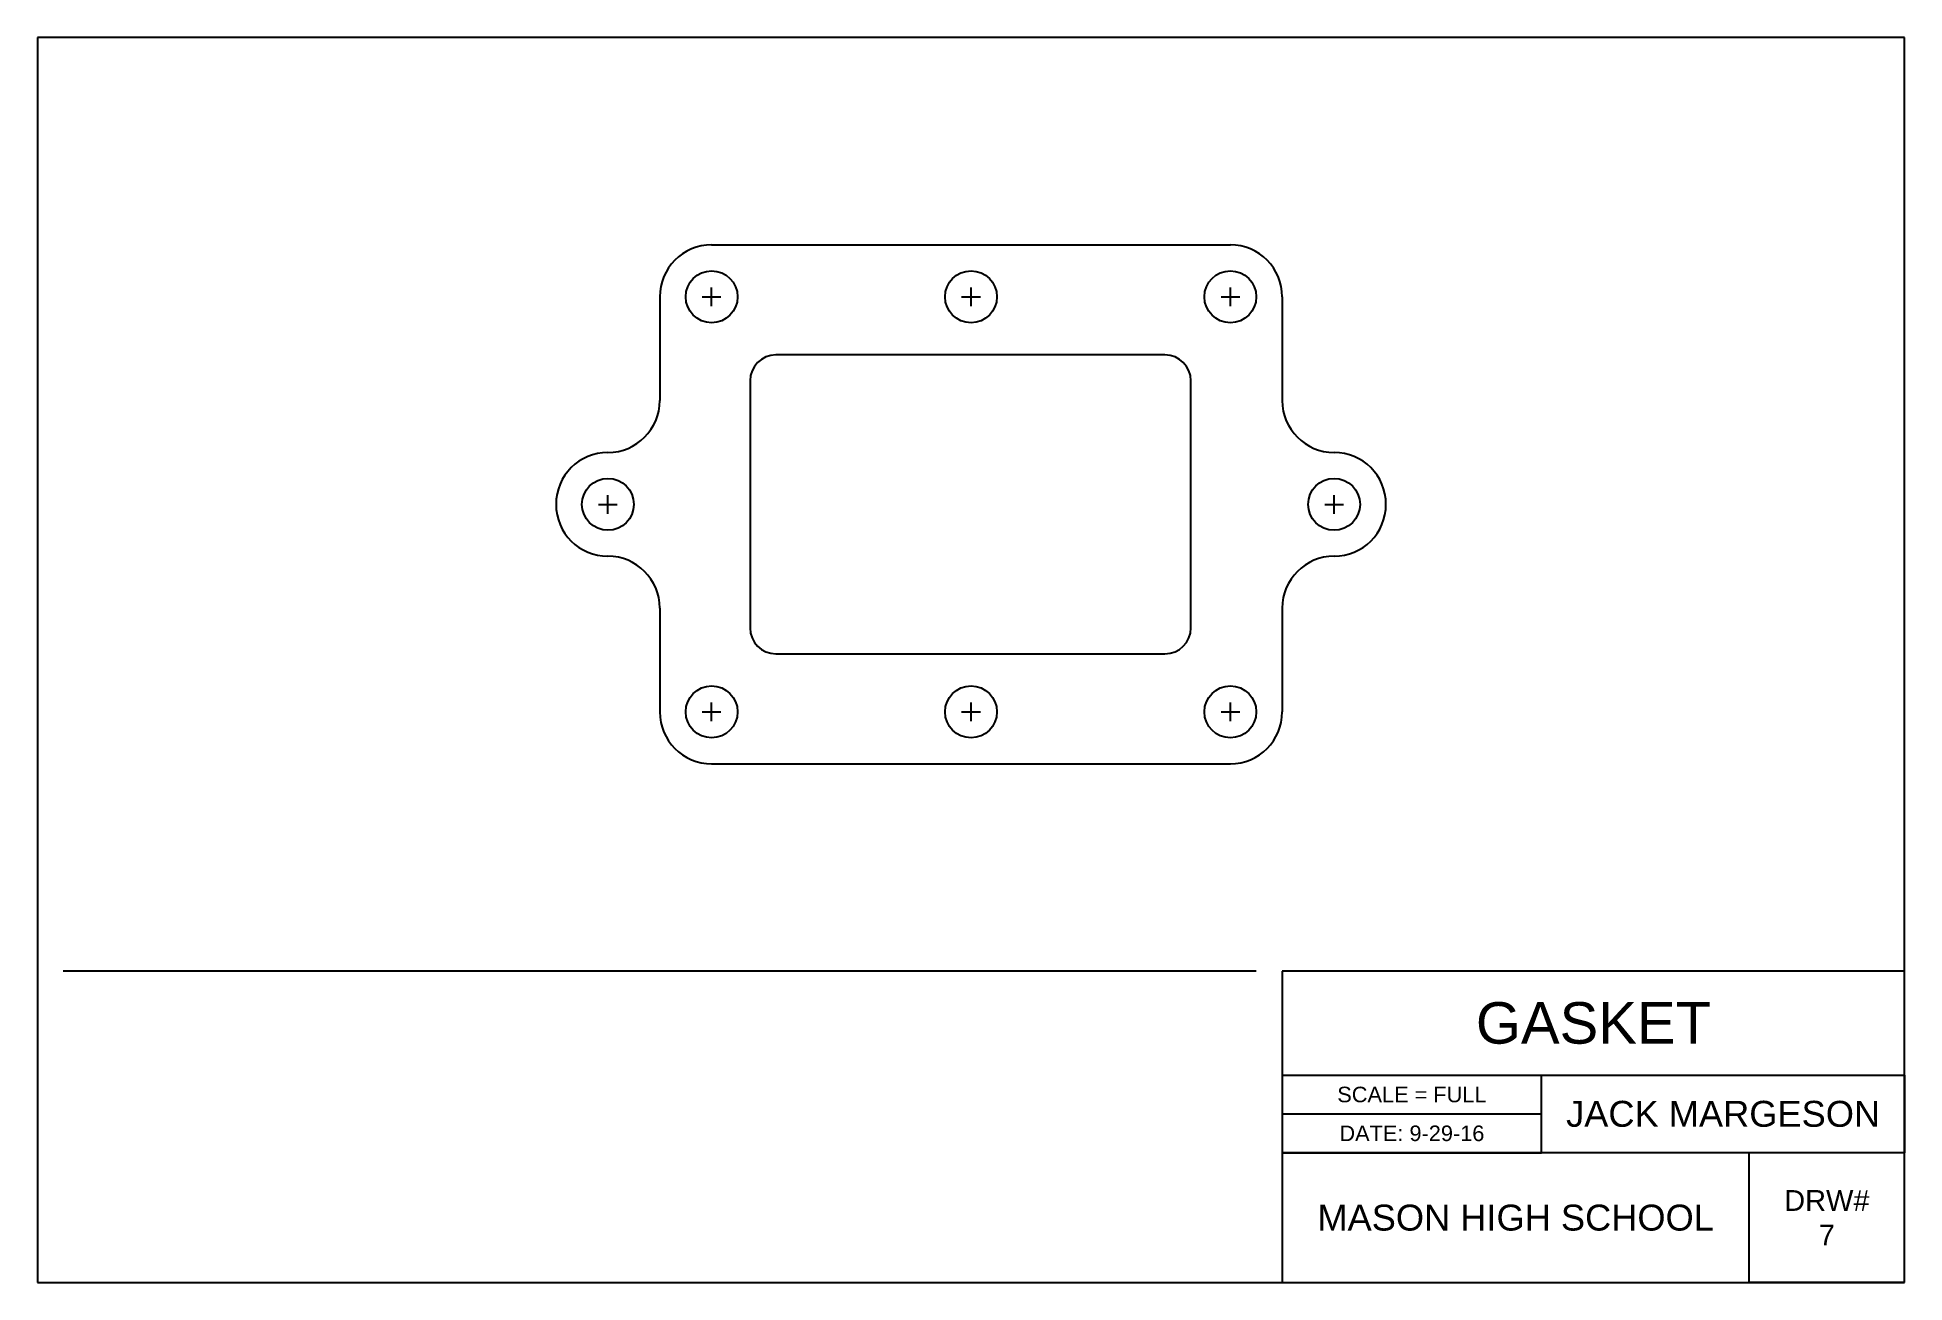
# Model space of a CAD drawing. Header units: inches. Extents: x 0 to 18, y 0 to 12.
import ezdxf

# ---------------------------------------------------------------- set-up
doc = ezdxf.new("R2010")
doc.units = ezdxf.units.IN
doc.header["$MEASUREMENT"] = 0
doc.styles.get("Standard").update_dxf_attribs({"font": 'arial.ttf'})

msp = doc.modelspace()

# ---------------------------------------------------------------- linework, layer by layer
for p, q in [((18, 12), (0, 12)), ((0, 12), (0, 0)), ((18, 0), (18, 12)), ((6.5, 10), (11.5, 10)), ((6, 9.5), (6, 8.5)), ((12, 9.5), (12, 8.5)), ((10.87, 8.94), (7.12, 8.94)), ((6.87, 8.69), (6.87, 6.31)), ((11.12, 7.5), (11.12, 8.69)), ((11.12, 6.31), (11.12, 7.5)), ((6, 6.5), (6, 5.5)), ((12, 6.5), (12, 5.5)), ((7.12, 6.06), (10.87, 6.06)), ((6.5, 5), (11.5, 5)), ((11.75, 3), (0.25, 3)), ((18, 3), (12, 3)), ((12, 3), (12, 0)), ((12, 3), (12, 2)), ((18, 0), (18, 3)), ((12, 2), (18, 2)), ((14.5, 1.25), (14.5, 2)), ((18, 2), (18, 1.25)), ((14.5, 1.625), (12, 1.625)), ((18, 1.25), (12, 1.25)), ((12, 1.25), (14.5, 1.25)), ((16.5, 0), (16.5, 1.25)), ((0, 0), (18, 0)), ((18, 0), (16.5, 0))]:
    msp.add_line(p, q)
at = {"color": 3}
for p, q in [((6.5, 9.41), (6.5, 9.59)), ((6.5, 9.41), (6.5, 9.59)), ((9, 9.41), (9, 9.59)), ((11.5, 9.41), (11.5, 9.59)), ((6.41, 9.5), (6.59, 9.5)), ((6.41, 9.5), (6.59, 9.5)), ((8.91, 9.5), (9.09, 9.5)), ((11.41, 9.5), (11.59, 9.5)), ((5.5, 7.41), (5.5, 7.59)), ((12.5, 7.41), (12.5, 7.59)), ((5.41, 7.5), (5.59, 7.5)), ((12.41, 7.5), (12.59, 7.5)), ((6.5, 5.41), (6.5, 5.59)), ((9, 5.41), (9, 5.59)), ((11.5, 5.41), (11.5, 5.59)), ((6.41, 5.5), (6.59, 5.5)), ((8.91, 5.5), (9.09, 5.5)), ((11.41, 5.5), (11.59, 5.5))]:
    msp.add_line(p, q, dxfattribs=at)
for centre in [(6.5, 9.5), (9, 9.5), (11.5, 9.5), (5.5, 7.5), (12.5, 7.5), (6.5, 5.5), (9, 5.5), (11.5, 5.5)]:
    msp.add_circle(centre, 0.25)
for centre, radius, start, end in [((6.5, 9.5), 0.5, 90, 180), ((11.5, 9.5), 0.5, 0, 90), ((7.12, 8.69), 0.25, 90, 180), ((10.87, 8.69), 0.25, 0, 90), ((5.5, 8.5), 0.5, 270, 0), ((12.5, 8.5), 0.5, 180, 270), ((5.5, 7.5), 0.5, 90, 270), ((12.5, 7.5), 0.5, 270, 90), ((5.5, 6.5), 0.5, 0, 90), ((12.5, 6.5), 0.5, 90, 180), ((7.12, 6.31), 0.25, 180, 270), ((10.87, 6.31), 0.25, 270, 0), ((6.5, 5.5), 0.5, 180, 270), ((11.5, 5.5), 0.5, 270, 0)]:
    msp.add_arc(centre, radius, start, end)

# ---------------------------------------------------------------- texts
at = {"attachment_point": 5}
for s, width, insert, char_height in [('GASKET', 6, (15, 2.5), 0.4), ('SCALE = FULL', 2.5, (13.25, 1.812), 0.15), ('JACK MARGESON', 3.5, (16.25, 1.625), 0.25), ('DATE: 9-29-16', 2.5, (13.25, 1.438), 0.15), ('MASON HIGH SCHOOL', 4.5, (14.25, 0.625), 0.25), ('DRW#\\P7', 1.5, (17.25, 0.625), 0.2)]:
    msp.add_mtext_dynamic_manual_height_columns(s, width=width, gutter_width=1, heights=[0], dxfattribs=dict(at, insert=insert, char_height=char_height))

doc.saveas('drawing.dxf')
